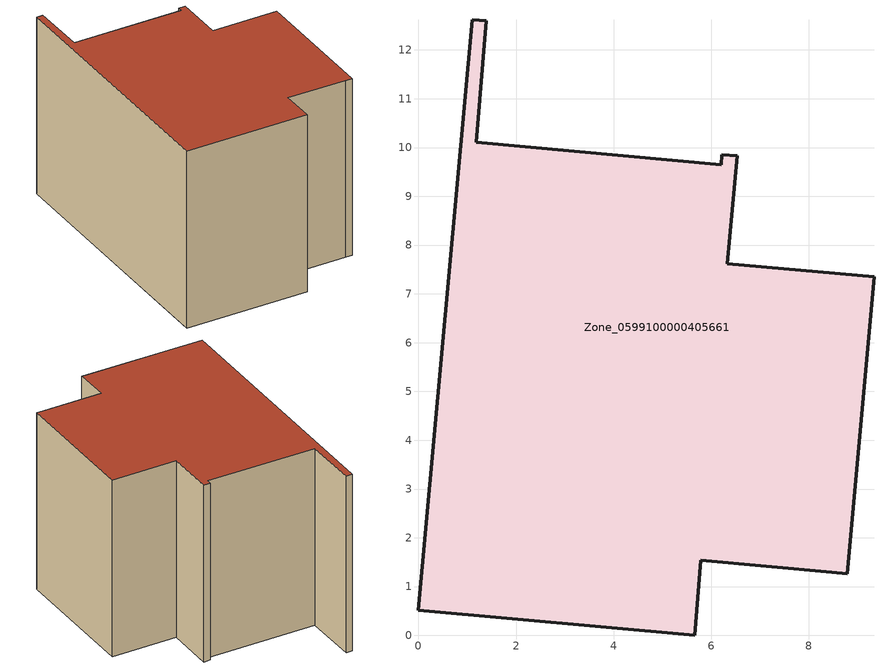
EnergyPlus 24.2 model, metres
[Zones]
Zone_0599100000405661
 floor ground (C_G): 6.33,7.62 9.34,7.35 8.79,1.26 8.48,1.3 5.78,1.54 5.66,0 0,0.51 1.1,12.62 1.39,12.6 1.19,10.11 6.21,9.64 6.22,9.85 6.54,9.83 z0
 wall outside (C_F): 0,0.51 5.66,0 5.78,1.54 8.48,1.3 8.79,1.26 9.34,7.35 6.33,7.62 6.54,9.83 6.22,9.85 6.21,9.64 1.19,10.11 1.39,12.6 1.1,12.62 0,0.51 z0:8.42
 roof outside (C_R): 6.54,9.83 6.22,9.85 6.21,9.64 1.19,10.11 1.39,12.6 1.1,12.62 0,0.51 5.66,0 5.78,1.54 8.48,1.3 8.79,1.26 9.34,7.35 6.33,7.62 z8.42
[BUILDING]
Pand.0599100000405661: North Axis=0; Terrain=City; Loads Convergence Tolerance Value=0.04; Temperature Convergence Tolerance Value=0.4; Solar Distribution=FullExterior; Maximum Number of Warmup Days=25; Minimum Number of Warmup Days=1
[Site:Location]
Rotterdam.The.Hague.AP_ZH_NLD Design_Conditions: Latitude=51.96; Longitude=4.45; Time Zone=1; Elevation=-4.5
[SITE:GROUNDTEMPERATURE:BUILDINGSURFACE]
18, 18, 18, 18, 18, 18, 18, 18, 18, 18, 18, 18
[MATERIAL] Thermal Absorptance=0.9; Solar Absorptance=0.7; Visible Absorptance=0.7
Name | Roughness | Thickness | Conductivity | Density | Specific Heat
G.TC.1992-2005 | MediumSmooth | 0.15 | 0.06 | 540 | 1210
F.TC.1992-2005 | Rough | 0.3 | 0.12 | 1920 | 840
R.TC.1992-2005 | MediumRough | 0.2 | 0.08 | 1500 | 1000
[CONSTRUCTION]
C_G: G.TC.1992-2005
C_F: F.TC.1992-2005
C_R: R.TC.1992-2005
[ZONE]
Zone_0599100000405661: Type=1; Multiplier=1; Ceiling Height=Autocalculate; Volume=Autocalculate; Floor Area=autocalculate; Part of Total Floor Area=Yes
[ZONEINFILTRATION:DESIGNFLOWRATE]
Infil_Zone_0599100000405661: Zone or ZoneList or Space or SpaceList=Zone_0599100000405661; Schedule=AlwaysOn; Design Flow Rate Calculation Method=Flow/Area; Flow Rate per Floor Area=0.0015; Constant Term Coefficient=1; Temperature Term Coefficient=0; Velocity Term Coefficient=0; Velocity Squared Term Coefficient=0
[HVACTEMPLATE:ZONE:IDEALLOADSAIRSYSTEM]
Zone_0599100000405661: Maximum Heating Supply Air Temperature=50; Minimum Cooling Supply Air Temperature=13; Maximum Heating Supply Air Humidity Ratio=0.0156; Minimum Cooling Supply Air Humidity Ratio=0.0077; Heating Limit=NoLimit; Cooling Limit=NoLimit; Dehumidification Control Type=ConstantSensibleHeatRatio; Cooling Sensible Heat Ratio=0.7; Dehumidification Setpoint=60; Humidification Control Type=None; Humidification Setpoint=30; Outdoor Air Method=None; Outdoor Air Flow Rate per Person=0.00944; Outdoor Air Flow Rate per Zone Floor Area=0; Outdoor Air Flow Rate per Zone=0; Demand Controlled Ventilation Type=None; Outdoor Air Economizer Type=NoEconomizer; Heat Recovery Type=None; Sensible Heat Recovery Effectiveness=0.7; Latent Heat Recovery Effectiveness=0.65
[ZONECONTROL:THERMOSTAT]
ThermostatControl_Zone_0599100000405661: Zone or ZoneList=Zone_0599100000405661; Control Type Schedule=DualSetpointControlType; Control 1=Thermostat_Zone_0599100000405661; Temperature Difference Between Cutout And Setpoint=0
[THERMOSTATSETPOINT:DUALSETPOINT]
Thermostat_Zone_0599100000405661: Heating Setpoint Temperature Schedule=HeatingSetpoint_Zone_0599100000405661; Cooling Setpoint Temperature Schedule=CoolingSetpoint_Zone_0599100000405661
[SCHEDULE:COMPACT]
HeatingSetpoint_Zone_0599100000405661: Through: 12/31, For: AllDays, Until: 24:00, 21
CoolingSetpoint_Zone_0599100000405661: Through: 12/31, For: AllDays, Until: 24:00, 24
DualSetpointControlType: Through: 12/31, For: AllDays, Until: 24:00, 4
AlwaysOn: Through: 12/31, For: AllDays, Until: 24:00, 1
